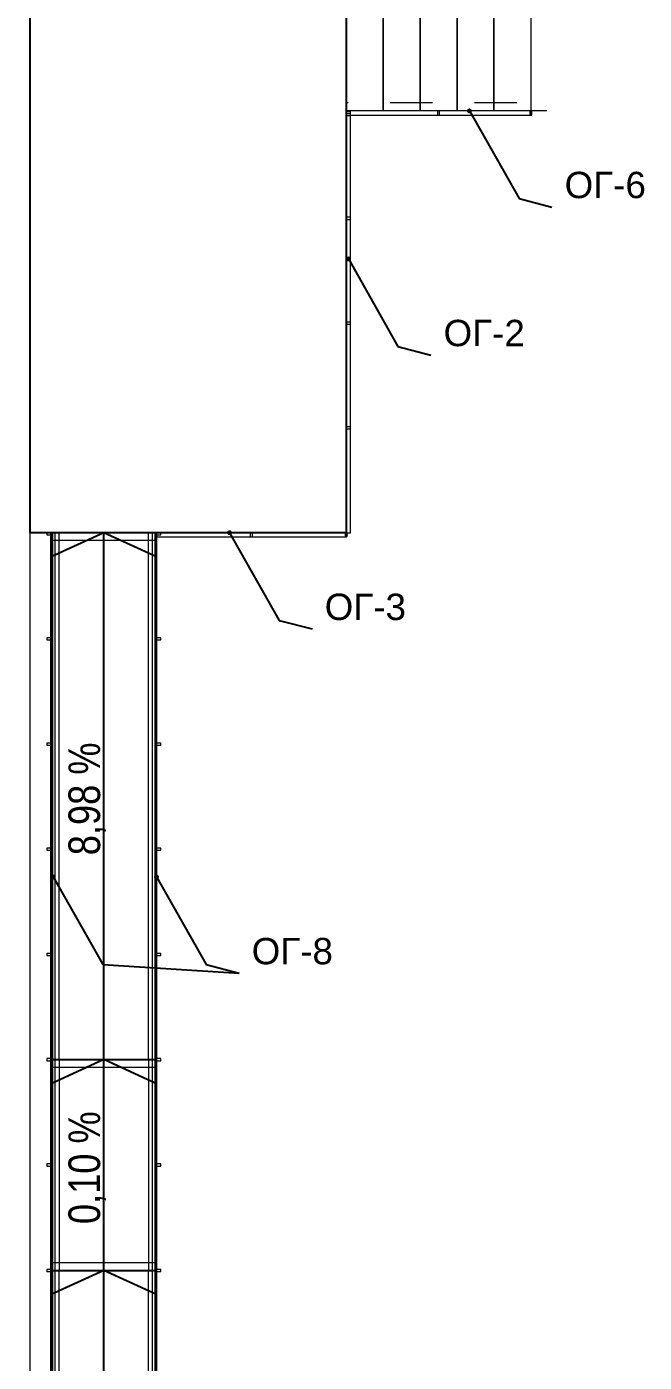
# Model space of a CAD drawing. Header units: millimetres. Extents: x -10605 to 104127, y -15987 to 52426.
# Drawn here: x 98268 to 104127, y 6125 to 18799 of the extents above; entities that cross this region are included whole.
import ezdxf
from ezdxf.enums import TextEntityAlignment as Align

# ---------------------------------------------------------------- set-up
doc = ezdxf.new("R2010")
doc.units = ezdxf.units.MM
doc.header["$MEASUREMENT"] = 0
doc.linetypes.add('strich_line', pattern=[800, 400, -400])
for name, color, linetype, lineweight in [('0_Ном._пера__200', 7, 'Continuous', 0), ('Лестницы_Ном._пера__100', 7, 'Continuous', 9), ('Лестницы_Ном._пера__200', 7, 'Continuous', 0), ('Лестницы_Ном._пера__91', 255, 'Continuous', 0), ('Лестницы_Ном._пера__98', 7, 'Continuous', 25), ('Лестницы_Ном._пера__99', 7, 'Continuous', 15), ('Металлический каркас здания_Ном._пера__100', 7, 'Continuous', 9), ('Отделочный_маркеры отделки_Ном._пера__200', 7, 'Continuous', 0), ('Стены _Ном._пера__98', 7, 'Continuous', 25)]:
    doc.layers.add(name, color=color, linetype=linetype, lineweight=lineweight)
doc.layers.add('Лестницы', color=7, linetype='Continuous')
doc.layers.add('Стены', color=7, linetype='Continuous')
doc.layers.add('Лестницы_Ном._пера__11', color=7, linetype='Continuous', lineweight=20, true_color=0xc2330000)
doc.styles.add('РЎР“Р•РќР•Р\xa0РР\xa0_РЎРўРР›Р¬_1', font='arial.ttf')
doc.styles.add('РЎР“Р•РќР•Р\xa0РР\xa0_РЎРўРР›Р¬_2', font='ARIALN.TTF')
doc.dimstyles.new('СГЕНЕРИР_СТИЛЬ__1', dxfattribs={"dimtxt": 0.18, "dimasz": 91.2, "dimexe": 0.18, "dimexo": 0.0625, "dimgap": 0.09, "dimtad": 0, "dimtih": 1, "dimtoh": 1, "dimdec": 4, "dimzin": 0, "dimdsep": 46, "dimcen": 0.09, "dimadec": 0, "dimazin": 0, "dimtfac": 1, "dimtdec": 4, "dimtmove": 0, "dimatfit": 3, "dimldrblk": 'ARROWHEAD_11', "dimfxl": 1, "dimtolj": 1, "dimtzin": 0, "dimarcsym": 0})

# ---------------------------------------------------------------- blocks, each defined once
blk = doc.blocks.new('Перекрытие_1', base_point=(-300, -300))
at = {"layer": '0_Ном._пера__200', "color": 7, "linetype": 'Continuous', "lineweight": 0, "flags": 128}
blk.add_lwpolyline([(-300, -300), (98301, -300), (98301, 40301), (-300, 40301)], close=True, dxfattribs=at)
blk = doc.blocks.new('Ограждение_9')
at = {"layer": 'Лестницы_Ном._пера__100', "color": 7, "linetype": 'Continuous', "lineweight": 9, "flags": 128}
for points in [[(101300, 13957), (101300, 13997), (99499, 13997), (99499, 13957)], [(101300, 13957), (101300, 13997), (99499, 13997), (99499, 13957)], [(101300, 13957), (101300, 13997), (99499, 13997), (99499, 13957)], [(101300, 13957), (101300, 13997), (99499, 13997), (99499, 13957)], [(101300, 13957), (101300, 13997), (99499, 13997), (99499, 13957)], [(100409, 13957), (100409, 13997), (100389, 13997), (100389, 13957)], [(101300, 13997), (101298, 13997), (101296, 13996), (101295, 13994), (101293, 13992), (101292, 13990), (101291, 13987), (101290, 13984), (101290, 13980), (101290, 13977), (101290, 13973), (101290, 13970), (101291, 13967), (101292, 13964), (101293, 13962), (101295, 13960), (101296, 13958), (101298, 13957), (101300, 13957), (101301, 13957), (101303, 13958), (101305, 13960), (101306, 13962), (101307, 13964), (101308, 13967), (101309, 13970), (101309, 13973), (101310, 13977), (101309, 13980), (101309, 13984), (101308, 13987), (101307, 13990), (101306, 13992), (101305, 13994), (101303, 13996), (101301, 13997)]]:
    blk.add_lwpolyline(points, close=True, dxfattribs=at)
blk = doc.blocks.new('ARROWHEAD_11')
at = {"color": 0, "linetype": 'Continuous', "lineweight": 0}
blk.add_line((0, 0), (-1, 0), dxfattribs=at)
at = {"color": 0, "linetype": 'Continuous', "lineweight": 0, "const_width": 0.25, "flags": 128}
blk.add_lwpolyline([(-0.125, 0, 1), (0.125, 0, 1)], format="xyb", close=True, dxfattribs=at)
blk = doc.blocks.new('Перекрытие_105', base_point=(101300, 25998))
at = {"layer": 'Стены _Ном._пера__98', "color": 7, "linetype": 'Continuous', "lineweight": 25, "flags": 128}
blk.add_lwpolyline([(101300, 25998), (101300, 13997), (98301, 13997), (98301, 25998)], close=True, dxfattribs=at)
blk = doc.blocks.new('Лестница_7')
at = {"layer": 'Лестницы_Ном._пера__100', "color": 7, "linetype": 'Continuous', "lineweight": 9}
for p, q in [((101300, 18000), (101300, 22000)), ((101300, 22000), (101650, 22000)), ((101650, 18000), (101650, 22000)), ((101650, 22000), (102000, 22000)), ((101650, 22000), (101650, 18000)), ((102000, 18000), (102000, 22000)), ((102000, 22000), (102350, 22000)), ((102000, 22000), (102000, 18000)), ((102350, 18000), (102350, 22000)), ((102350, 22000), (102700, 22000)), ((102350, 22000), (102350, 18000)), ((102700, 18000), (102700, 22000)), ((102700, 22000), (103050, 22000)), ((102700, 22000), (102700, 18000)), ((103050, 22000), (103050, 18000)), ((101550, 20250), (101300, 20000)), ((101650, 20000), (101300, 20000)), ((101300, 20000), (101550, 19750)), ((102700, 20000), (101650, 20000)), ((103050, 20000), (102700, 20000)), ((101650, 18000), (101300, 18000)), ((102000, 18000), (101650, 18000)), ((102350, 18000), (102000, 18000)), ((102700, 18000), (102350, 18000)), ((103050, 18000), (102700, 18000))]:
    blk.add_line(p, q, dxfattribs=at)
at = {"layer": 'Лестницы_Ном._пера__100', "color": 7, "linetype": 'strich_line', "lineweight": 9, "flags": 128}
for points in [[(103203, 21920), (103050, 21920), (101300, 21920), (101300, 22000), (103050, 22000), (103203, 22000)], [(103203, 18000), (103050, 18000), (101300, 18000), (101300, 18080), (103050, 18080), (103203, 18080)]]:
    blk.add_lwpolyline(points, close=True, dxfattribs=at)
at = {"layer": 'Лестницы_Ном._пера__100', "color": 7, "linetype": 'Continuous', "lineweight": 9}
for start, end in [(90, 270), (270, 90)]:
    blk.add_arc((103050, 20000), 75, start, end, dxfattribs=at)
blk = doc.blocks.new('Ограждение_11')
at = {"layer": 'Лестницы_Ном._пера__11', "color": 18, "linetype": 'Continuous', "lineweight": 20, "true_color": 0x330000}
for p, q in [((99499, 6992), (99459, 6992)), ((99459, 6992), (99459, 1997)), ((99499, 1997), (99499, 6992)), ((99459, 1997), (99459, 1649)), ((99499, 1649), (99499, 1997)), ((99459, 1649), (99499, 1649))]:
    blk.add_line(p, q, dxfattribs=at)
at = {"layer": 'Лестницы_Ном._пера__200', "color": 7, "linetype": 'Continuous', "lineweight": 0}
for p, q in [((99499, 13992), (99459, 13992)), ((99459, 13992), (99459, 8992)), ((99499, 8992), (99499, 13992)), ((99459, 8992), (99459, 6992)), ((99499, 6992), (99499, 8992)), ((99459, 6992), (99459, 1997)), ((99499, 1997), (99499, 6992)), ((99459, 1997), (99499, 1997))]:
    blk.add_line(p, q, dxfattribs=at)
at = {"layer": 'Лестницы_Ном._пера__91', "color": 255, "linetype": 'Continuous', "lineweight": 0}
for p, q in [((99499, 13992), (99459, 13992)), ((99459, 13992), (99459, 8992)), ((99499, 8992), (99499, 13992)), ((99459, 8992), (99459, 6992)), ((99499, 6992), (99499, 8992))]:
    blk.add_line(p, q, dxfattribs=at)
blk = doc.blocks.new('Ограждение_13')
at = {"layer": 'Лестницы_Ном._пера__100', "color": 7, "linetype": 'Continuous', "lineweight": 9}
for p, q in [((99500, 13987), (99482, 13987)), ((99482, 13987), (99482, 8997)), ((99500, 8997), (99500, 13987)), ((99482, 8997), (99482, 6997)), ((99500, 6997), (99500, 8997)), ((99482, 6997), (99482, 1997)), ((99500, 1997), (99500, 6997)), ((99482, 1997), (99500, 1997))]:
    blk.add_line(p, q, dxfattribs=at)
at = {"layer": 'Лестницы_Ном._пера__100', "color": 7, "linetype": 'Continuous', "lineweight": 9, "flags": 128}
for points in [[(99499, 12979), (99539, 12979), (99539, 12999), (99499, 12999)], [(99499, 11981), (99539, 11981), (99539, 12001), (99499, 12001)], [(99499, 10983), (99539, 10983), (99539, 11003), (99499, 11003)], [(99499, 9985), (99539, 9985), (99539, 10005), (99499, 10005)], [(99499, 7987), (99539, 7987), (99539, 8007), (99499, 8007)], [(99499, 5987), (99539, 5987), (99539, 6007), (99499, 6007)], [(99499, 4987), (99539, 4987), (99539, 5007), (99499, 5007)], [(99499, 3987), (99539, 3987), (99539, 4007), (99499, 4007)], [(99499, 2987), (99539, 2987), (99539, 3007), (99499, 3007)]]:
    blk.add_lwpolyline(points, close=True, dxfattribs=at)
at = {"layer": 'Лестницы_Ном._пера__91', "color": 255, "linetype": 'Continuous', "lineweight": 0, "flags": 128}
for points in [[(99499, 13977), (99539, 13977), (99539, 13997), (99499, 13997)], [(99499, 8987), (99539, 8987), (99539, 9007), (99499, 9007)], [(99499, 6987), (99539, 6987), (99539, 7007), (99499, 7007)], [(99499, 1987), (99539, 1987), (99539, 2007), (99499, 2007)]]:
    blk.add_lwpolyline(points, close=True, dxfattribs=at)
blk = doc.blocks.new('Ограждение_34')
at = {"layer": 'Лестницы_Ном._пера__100', "color": 7, "linetype": 'Continuous', "lineweight": 9, "flags": 128}
for points in [[(101340, 17975), (101300, 17975), (101300, 13997), (101340, 13997)], [(101340, 17975), (101300, 17975), (101300, 13997), (101340, 13997)], [(101340, 17975), (101300, 17975), (101300, 13997), (101340, 13997)], [(101340, 17975), (101300, 17975), (101300, 13997), (101340, 13997)], [(101340, 16990), (101300, 16990), (101300, 16970), (101340, 16970)], [(101340, 15996), (101300, 15996), (101300, 15976), (101340, 15976)], [(101340, 15002), (101300, 15002), (101300, 14982), (101340, 14982)]]:
    blk.add_lwpolyline(points, close=True, dxfattribs=at)
at = {"layer": 'Лестницы_Ном._пера__200', "color": 7, "linetype": 'Continuous', "lineweight": 0, "flags": 128}
blk.add_lwpolyline([(101340, 17975), (101300, 17975), (101300, 13997), (101340, 13997)], close=True, dxfattribs=at)
at = {"layer": 'Лестницы_Ном._пера__91', "color": 255, "linetype": 'Continuous', "lineweight": 0, "flags": 128}
blk.add_lwpolyline([(101340, 17995), (101300, 17995), (101300, 17955), (101340, 17955)], close=True, dxfattribs=at)
blk = doc.blocks.new('Ограждение_35')
at = {"layer": 'Лестницы_Ном._пера__100', "color": 7, "linetype": 'Continuous', "lineweight": 9, "flags": 128}
for points in [[(103050, 17960), (103050, 18000), (101300, 18000), (101300, 17960)], [(103050, 17960), (103050, 18000), (101300, 18000), (101300, 17960)], [(103050, 17960), (103050, 18000), (101300, 18000), (101300, 17960)], [(103050, 17960), (103050, 18000), (101300, 18000), (101300, 17960)], [(102185, 17960), (102185, 18000), (102165, 18000), (102165, 17960)]]:
    blk.add_lwpolyline(points, close=True, dxfattribs=at)
at = {"layer": 'Лестницы_Ном._пера__91', "color": 255, "linetype": 'Continuous', "lineweight": 0, "flags": 128}
blk.add_lwpolyline([(103040, 17960), (103060, 17960), (103060, 18000), (103040, 18000)], close=True, dxfattribs=at)
at = {"layer": 'Лестницы_Ном._пера__99', "color": 7, "linetype": 'Continuous', "lineweight": 15, "flags": 128}
blk.add_lwpolyline([(103050, 17960), (103050, 18000), (101300, 18000), (101300, 17960)], close=True, dxfattribs=at)
blk = doc.blocks.new('Ограждение_44')
at = {"layer": 'Лестницы_Ном._пера__11', "color": 18, "linetype": 'Continuous', "lineweight": 20, "true_color": 0x330000}
for p, q in [((98539, 6992), (98499, 6992)), ((98499, 6992), (98499, 1997)), ((98539, 1997), (98539, 6992)), ((98499, 1997), (98499, 1649)), ((98539, 1649), (98539, 1997)), ((98499, 1649), (98539, 1649))]:
    blk.add_line(p, q, dxfattribs=at)
at = {"layer": 'Лестницы_Ном._пера__200', "color": 7, "linetype": 'Continuous', "lineweight": 0}
for p, q in [((98539, 13992), (98499, 13992)), ((98499, 13992), (98499, 8992)), ((98539, 8992), (98539, 13992)), ((98499, 8992), (98499, 6992)), ((98539, 6992), (98539, 8992)), ((98499, 6992), (98499, 1997)), ((98539, 1997), (98539, 6992)), ((98499, 1997), (98539, 1997))]:
    blk.add_line(p, q, dxfattribs=at)
at = {"layer": 'Лестницы_Ном._пера__91', "color": 255, "linetype": 'Continuous', "lineweight": 0}
for p, q in [((98539, 13992), (98499, 13992)), ((98499, 13992), (98499, 8992)), ((98539, 8992), (98539, 13992)), ((98499, 8992), (98499, 6992)), ((98539, 6992), (98539, 8992))]:
    blk.add_line(p, q, dxfattribs=at)
blk = doc.blocks.new('Ограждение_45')
at = {"layer": 'Лестницы_Ном._пера__100', "color": 7, "linetype": 'Continuous', "lineweight": 9}
for p, q in [((98517, 13987), (98499, 13987)), ((98499, 13987), (98499, 8997)), ((98517, 8997), (98517, 13987)), ((98499, 8997), (98499, 6997)), ((98517, 6997), (98517, 8997)), ((98499, 6997), (98499, 1997)), ((98517, 1997), (98517, 6997)), ((98499, 1997), (98517, 1997))]:
    blk.add_line(p, q, dxfattribs=at)
at = {"layer": 'Лестницы_Ном._пера__100', "color": 7, "linetype": 'Continuous', "lineweight": 9, "flags": 128}
for points in [[(98459, 12979), (98499, 12979), (98499, 12999), (98459, 12999)], [(98459, 11981), (98499, 11981), (98499, 12001), (98459, 12001)], [(98459, 10983), (98499, 10983), (98499, 11003), (98459, 11003)], [(98459, 9985), (98499, 9985), (98499, 10005), (98459, 10005)], [(98459, 7987), (98499, 7987), (98499, 8007), (98459, 8007)], [(98459, 5987), (98499, 5987), (98499, 6007), (98459, 6007)], [(98459, 4987), (98499, 4987), (98499, 5007), (98459, 5007)], [(98459, 3987), (98499, 3987), (98499, 4007), (98459, 4007)], [(98459, 2987), (98499, 2987), (98499, 3007), (98459, 3007)]]:
    blk.add_lwpolyline(points, close=True, dxfattribs=at)
at = {"layer": 'Лестницы_Ном._пера__91', "color": 255, "linetype": 'Continuous', "lineweight": 0, "flags": 128}
for points in [[(98459, 13977), (98499, 13977), (98499, 13997), (98459, 13997)], [(98459, 8987), (98499, 8987), (98499, 9007), (98459, 9007)], [(98459, 6987), (98499, 6987), (98499, 7007), (98459, 7007)], [(98459, 1987), (98499, 1987), (98499, 2007), (98459, 2007)]]:
    blk.add_lwpolyline(points, close=True, dxfattribs=at)
blk = doc.blocks.new('Пандус Прямой 27_4')
at = {"layer": 'Лестницы_Ном._пера__98', "color": 7, "linetype": 'Continuous', "lineweight": 25}
for p, q in [((0, -500), (0, 500)), ((0, 500), (12000, 500)), ((5000, 0), (4771, 500)), ((5000, 500), (5000, -500)), ((7000, 0), (6771, 500)), ((7000, 500), (7000, -500)), ((12000, 0), (11771, 500)), ((12000, -500), (12000, 500)), ((0, 0), (12000, 0)), ((4771, -500), (5000, 0)), ((6771, -500), (7000, 0)), ((11771, -500), (12000, 0)), ((0, -500), (12000, -500))]:
    blk.add_line(p, q, dxfattribs=at)
at = {"layer": 'Лестницы_Ном._пера__98', "color": 7, "linetype": 'Continuous', "lineweight": 25, "flags": 128}
blk.add_lwpolyline([(42, 0, 1), (-42, 0, 1)], format="xyb", close=True, dxfattribs=at)
at = {"layer": 'Лестницы_Ном._пера__98', "color": 7, "linetype": 'Continuous', "lineweight": 25, "style": 'РЎР“Р•РќР•Р\xa0РР\xa0_РЎРўРР›Р¬_2'}
for tag, p in [('transitionPercentageLower_0', (2500, 159)), ('ac_bottomlevel', (6000, 159)), ('transitionPercentageLower_1', (9500, 159))]:
    blk.add_attdef(tag, text='', height=300, dxfattribs=at).set_placement(p, align=Align.MIDDLE_CENTER)
blk = doc.blocks.new('Балка - Швеллер ПП 27_6')
at = {"layer": 'Металлический каркас здания_Ном._пера__100', "color": 7, "linetype": 'Continuous', "lineweight": 9}
for p, q in [((-16, 38), (4982, 38)), ((-16, 38), (-16, -38)), ((4982, 0), (4982, 38)), ((4982, -38), (4982, 0)), ((-16, -38), (4982, -38))]:
    blk.add_line(p, q, dxfattribs=at)
blk = doc.blocks.new('Балка - Швеллер ПП 27_4')
at = {"layer": 'Металлический каркас здания_Ном._пера__100', "color": 7, "linetype": 'Continuous', "lineweight": 9}
for p, q in [((0, 37.5), (0, -37.5)), ((1000, 37.5), (0, 37.5)), ((2000, 37.5), (1000, 37.5)), ((2000, 0), (2000, 37.5)), ((2000, -37.5), (2000, 0)), ((0, -37.5), (1000, -37.5)), ((1000, -37.5), (2000, -37.5))]:
    blk.add_line(p, q, dxfattribs=at)
blk = doc.blocks.new('Балка - Швеллер ПП 27_7')
at = {"layer": 'Металлический каркас здания_Ном._пера__100', "color": 7, "linetype": 'Continuous', "lineweight": 9}
for p, q in [((-8, 38), (4992, 38)), ((-8, 38), (-8, -37)), ((4992, 0), (4992, 38)), ((4992, -37), (4992, 0)), ((-8, -37), (4992, -37))]:
    blk.add_line(p, q, dxfattribs=at)
blk = doc.blocks.new('Балка - Швеллер ПП 27_8')
at = {"layer": 'Металлический каркас здания_Ном._пера__100', "color": 7, "linetype": 'Continuous', "lineweight": 9}
for p, q in [((0, 37.5), (0, -37.5)), ((500, 37.5), (0, 37.5)), ((1000, 37.5), (500, 37.5)), ((1000, 0), (1000, 37.5)), ((1000, -37.5), (1000, 0)), ((0, -37.5), (500, -37.5)), ((500, -37.5), (1000, -37.5))]:
    blk.add_line(p, q, dxfattribs=at)

msp = doc.modelspace()

# ---------------------------------------------------------------- block references
at = {"color": 7, "linetype": 'Continuous', "lineweight": 0}
msp.add_blockref('Перекрытие_1', (-300.00019, -299.99993), dxfattribs=at)
at = {"layer": 'Лестницы', "color": 7, "linetype": 'Continuous', "lineweight": 9}
msp.add_blockref('Лестница_7', (0, 0), dxfattribs=at)
at = {"layer": 'Лестницы', "color": 7, "linetype": 'Continuous', "lineweight": 50}
for name in ['Ограждение_35', 'Ограждение_34', 'Ограждение_45', 'Ограждение_44', 'Ограждение_11', 'Ограждение_13', 'Ограждение_9']:
    msp.add_blockref(name, (0, 0), dxfattribs=at)
at = {"layer": 'Лестницы_Ном._пера__98', "color": 7, "linetype": 'Continuous', "lineweight": 25}
ref = msp.add_blockref('Пандус Прямой 27_4', (98999.13931, 1997.26668), dxfattribs=dict(at, zscale=1000, rotation=90))
ref.add_attrib('ac_bottomlevel', '0,10 %', dxfattribs={"color": 7, "linetype": 'Continuous', "lineweight": 25, "height": 300, "rotation": 90, "style": 'РЎР“Р•РќР•Р\xa0РР\xa0_РЎРўРР›Р¬_2'}).set_placement((98813.84519, 7971.45116), align=Align.MIDDLE_CENTER)
ref.add_attrib('transitionPercentageLower', '8,98 %', dxfattribs={"color": 7, "linetype": 'Continuous', "lineweight": 25, "height": 300, "rotation": 90, "style": 'РЎР“Р•РќР•Р\xa0РР\xa0_РЎРўРР›Р¬_2'}).set_placement((98813.84519, 4471.45116), align=Align.MIDDLE_CENTER)
ref.add_attrib('transitionPercentageLower_1', '8,98 %', dxfattribs={"color": 7, "linetype": 'Continuous', "lineweight": 25, "height": 300, "rotation": 90, "style": 'РЎР“Р•РќР•Р\xa0РР\xa0_РЎРўРР›Р¬_2'}).set_placement((98813.84519, 11471.45116), align=Align.MIDDLE_CENTER)
at = {"layer": 'Металлический каркас здания_Ном._пера__100', "color": 7, "linetype": 'Continuous', "lineweight": 9, "xscale": -1, "zscale": 1000}
for name, p, rotation in [('Балка - Швеллер ПП 27_7', (98536.63931, 9005.3141), 270), ('Балка - Швеллер ПП 27_8', (98499.13931, 13959.76668), 180), ('Балка - Швеллер ПП 27_4', (98536.63931, 6997.26668), 270), ('Балка - Швеллер ПП 27_8', (98499.13931, 8959.76668), 180), ('Балка - Швеллер ПП 27_8', (98499.13931, 7034.33156), 180), ('Балка - Швеллер ПП 27_6', (98536.63931, 2015.1755), 270)]:
    msp.add_blockref(name, p, dxfattribs=dict(at, rotation=rotation))
at = {"layer": 'Металлический каркас здания_Ном._пера__100', "color": 7, "linetype": 'Continuous', "lineweight": 9, "zscale": 1000, "rotation": 90}
for name, p in [('Балка - Швеллер ПП 27_7', (99461.63931, 9005.3141)), ('Балка - Швеллер ПП 27_4', (99461.63931, 6997.26668)), ('Балка - Швеллер ПП 27_6', (99461.63931, 2015.1755))]:
    msp.add_blockref(name, p, dxfattribs=at)
at = {"layer": 'Стены', "color": 7, "linetype": 'Continuous', "lineweight": 25}
msp.add_blockref('Перекрытие_105', (101299.53432, 25997.5689), dxfattribs=at)

# ---------------------------------------------------------------- texts
at = {"layer": 'Отделочный_маркеры отделки_Ном._пера__200', "color": 7, "linetype": 'Continuous', "lineweight": 0, "char_height": 250, "attachment_point": 7, "style": 'РЎР“Р•РќР•Р\xa0РР\xa0_РЎРўРР›Р¬_1'}
for s, insert in [('\\A1;{\\pql;\\fArial|b0|i0|c204|p0;\\W1.000000;ОГ-\\fArial|b0|i0|c204|p0;\\W1.000000;6}', (103370.71892, 17168.15555)), ('\\A1;{\\pql;\\fArial|b0|i0|c204|p0;\\W1.000000;ОГ-\\fArial|b0|i0|c204|p0;\\W1.000000;2}', (102222.21439, 15763.44577)), ('\\A1;{\\pql;\\fArial|b0|i0|c204|p0;\\W1.000000;ОГ-\\fArial|b0|i0|c204|p0;\\W1.000000;3}', (101094.54622, 13165.13492)), ('\\A1;{\\pql;\\fArial|b0|i0|c204|p0;\\W1.000000;ОГ-\\fArial|b0|i0|c204|p0;\\W1.000000;8}', (100401.81937, 9898.18199)), ('\\A1;{\\pql;\\fArial|b0|i0|c204|p0;\\W1.000000;ОГ-\\fArial|b0|i0|c204|p0;\\W1.000000;8}', (100401.81937, 9898.18199))]:
    msp.add_mtext(s, dxfattribs=dict(at, insert=insert))

# ---------------------------------------------------------------- leaders
at = {"layer": 'Отделочный_маркеры отделки_Ном._пера__200', "color": 7, "linetype": 'Continuous', "lineweight": 0, "annotation_type": 0, "has_hookline": 1, "hookline_direction": 1}
for points, text_width in [([(102468.03886, 18000), (102938.11995, 17168.15555), (103250.71892, 17086.62621)], 738.25), ([(101319.53432, 16595.29024), (101789.61542, 15763.44577), (102102.21439, 15681.91645)], 735.5), ([(100191.86615, 13997.14679), (100661.94724, 13165.13492), (100974.54622, 13083.773)], 738.25), ([(98519.13931, 10730.02618), (98989.2204, 9898.18199), (100281.81937, 9816.65239)], 738.75), ([(99499.13931, 10730.02618), (99969.2204, 9898.18199), (100281.81937, 9816.65239)], 738.75)]:
    msp.add_leader(points, dimstyle='СГЕНЕРИР_СТИЛЬ__1', dxfattribs=dict(at, text_width=text_width))

doc.saveas('drawing.dxf')
